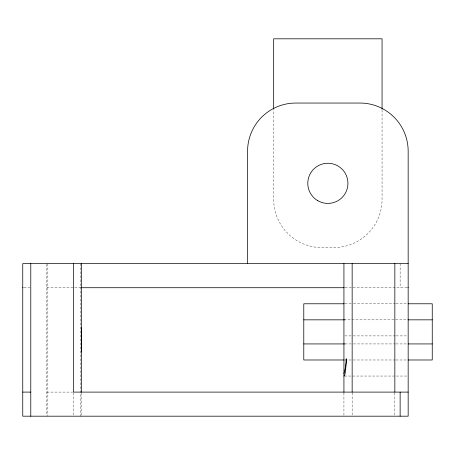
<?xml version="1.0" encoding="UTF-8"?>
<svg xmlns="http://www.w3.org/2000/svg" width="455" height="455" viewBox="0 0 455 455"><rect width="100%" height="100%" fill="white"/><g stroke="black" fill="none" stroke-linecap="round" stroke-linejoin="round"><path stroke-width="0.34" stroke-dasharray="2.27 1.71" d="M24.058 287.719L30.058 287.719M46.842 287.719L80.444 287.719M345.135 287.719L407.265 287.719M344.947 303.781L352.756 303.781M353.467 303.781L395.344 303.781M396.049 303.781L407.407 303.781M343.929 319.837L408.163 319.837M344.805 335.898L352.551 335.898M353.251 335.898L395.492 335.898M396.197 335.898L407.458 335.898M344.947 343.929L352.756 343.929M353.467 343.929L395.344 343.929M396.049 343.929L407.407 343.929M344.947 359.985L352.756 359.985M353.251 359.985L395.492 359.985M396.049 359.985L407.458 359.985M344.623 376.046L408.163 376.046M46.842 392.102L72.584 392.102M400.133 263.633L400.133 287.719M394.843 392.767L394.843 415.483M382.063 109.865L382.063 199.398A48.179 48.179 0 0 1 333.89 247.571L321.844 247.571A48.179 48.179 0 0 1 273.671 199.398L273.671 109.865M352.153 392.767L352.153 416.188M343.929 393.04L343.929 415.489M81.365 392.898L81.365 415.483M80.359 263.633L80.359 286.343M80.359 287.054L80.359 416.188M73.34 392.767L73.34 415.483M47.849 263.633L47.849 416.188M46.837 264.332L46.837 415.495"/><path stroke-width="0.68" d="M81.365 351.954L81.365 263.633M408.163 263.633L22.75 263.633L22.75 416.188L408.163 416.188L408.163 151.219A48.179 48.179 0 0 0 359.985 103.046L295.75 103.046A48.179 48.179 0 0 0 247.571 151.219L247.571 263.633M22.75 287.719L23.057 287.719M81.155 287.719L344.225 287.719M407.851 287.719L408.163 287.719M344.236 303.781L303.781 303.781L303.781 359.985L344.236 359.985M408.118 303.781L432.25 303.781L432.25 359.985L408.118 359.985M303.781 319.837L344.947 319.837M408.118 319.837L432.25 319.837M303.781 343.929L344.947 343.929M408.118 343.929L432.25 343.929M22.75 392.102L30.781 392.102M408.163 392.102L73.34 392.102L73.34 263.633M400.133 392.102L400.133 416.188M394.843 263.633L394.843 392.102M382.063 109.154L382.063 38.811L273.671 38.811L273.671 109.154M352.153 263.633L352.153 392.102M343.929 263.633L343.929 392.341M81.365 327.867L81.365 392.193M30.781 263.633L30.781 416.188M346.062 359.058A15.988 2.07 -90 0 1 343.872 375.995M346.647 358.779A15.988 2.508 -83.6 0 1 343.895 373.418M317.829 200.723A20.071 20.071 0 0 0 347.938 183.337A20.071 20.071 0 0 0 317.829 165.956A20.071 20.071 0 0 0 317.829 200.723"/></g></svg>
